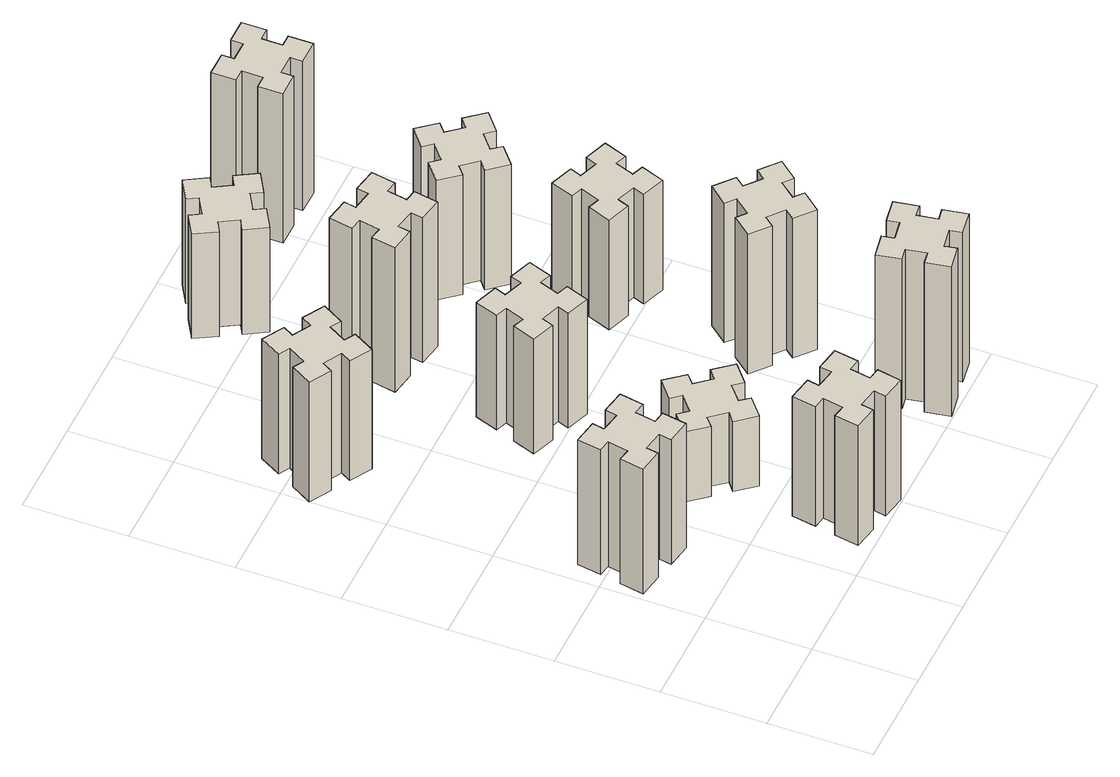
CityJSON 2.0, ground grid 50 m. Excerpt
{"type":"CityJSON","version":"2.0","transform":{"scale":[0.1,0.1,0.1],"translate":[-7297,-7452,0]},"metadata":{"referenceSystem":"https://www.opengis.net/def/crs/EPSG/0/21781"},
"CityObjects":{
"building1":{"type":"Building","attributes":{"class":"1000","function":"1000","usage":"1000","yearOfConstruction":2016,"roofType":"1000","measuredHeight":75,"storeysAboveGround":30,"storeysBelowGround":0},"geometry":[{"type":"Solid","lod":"1","boundaries":[[[[0,1,2,3,4,5,6,7,8,9,10,11,12,13,14,15,16,17,18,19]],[[17,16,20,21]],[[16,15,22,20]],[[15,14,23,22]],[[14,13,24,23]],[[13,12,25,24]],[[12,11,26,25]],[[11,10,27,26]],[[10,9,28,27]],[[9,8,29,28]],[[8,7,30,29]],[[7,6,31,30]],[[6,5,32,31]],[[5,4,33,32]],[[4,3,34,33]],[[3,2,35,34]],[[2,1,36,35]],[[1,0,37,36]],[[0,19,38,37]],[[19,18,39,38]],[[18,17,21,39]],[[24,25,26,27,28,29,30,31,32,33,34,35,36,37,38,39,21,20,22,23]]]]}]},
"building2":{"type":"Building","attributes":{"class":"1000","function":"1000","usage":"1000","yearOfConstruction":2016,"roofType":"1000","measuredHeight":72,"storeysAboveGround":30,"storeysBelowGround":0},"geometry":[{"type":"Solid","lod":"1","boundaries":[[[[40,41,42,43,44,45,46,47,48,49,50,51,52,53,54,55,56,57,58,59]],[[57,56,60,61]],[[56,55,62,60]],[[55,54,63,62]],[[54,53,64,63]],[[53,52,65,64]],[[52,51,66,65]],[[51,50,67,66]],[[50,49,68,67]],[[49,48,69,68]],[[48,47,70,69]],[[47,46,71,70]],[[46,45,72,71]],[[45,44,73,72]],[[44,43,74,73]],[[43,42,75,74]],[[42,41,76,75]],[[41,40,77,76]],[[40,59,78,77]],[[59,58,79,78]],[[58,57,61,79]],[[64,65,66,67,68,69,70,71,72,73,74,75,76,77,78,79,61,60,62,63]]]]}]},
"building3":{"type":"Building","attributes":{"class":"1000","function":"1000","usage":"1000","yearOfConstruction":2016,"roofType":"1000","measuredHeight":72,"storeysAboveGround":30,"storeysBelowGround":0},"geometry":[{"type":"Solid","lod":"1","boundaries":[[[[80,81,82,83,84,85,86,87,88,89,90,91,92,93,94,95,96,97,98,99]],[[97,96,100,101]],[[96,95,102,100]],[[95,94,103,102]],[[94,93,104,103]],[[93,92,105,104]],[[92,91,106,105]],[[91,90,107,106]],[[90,89,108,107]],[[89,88,109,108]],[[88,87,110,109]],[[87,86,111,110]],[[86,85,112,111]],[[85,84,113,112]],[[84,83,114,113]],[[83,82,115,114]],[[82,81,116,115]],[[81,80,117,116]],[[80,99,118,117]],[[99,98,119,118]],[[98,97,101,119]],[[104,105,106,107,108,109,110,111,112,113,114,115,116,117,118,119,101,100,102,103]]]]}]},
"building4":{"type":"Building","attributes":{"class":"1000","function":"1000","usage":"1000","yearOfConstruction":2016,"roofType":"1000","measuredHeight":42,"storeysAboveGround":30,"storeysBelowGround":0},"geometry":[{"type":"Solid","lod":"1","boundaries":[[[[120,121,122,123,124,125,126,127,128,129,130,131,132,133,134,135,136,137,138,139]],[[137,136,140,141]],[[136,135,142,140]],[[135,134,143,142]],[[134,133,144,143]],[[133,132,145,144]],[[132,131,146,145]],[[131,130,147,146]],[[130,129,148,147]],[[129,128,149,148]],[[128,127,150,149]],[[127,126,151,150]],[[126,125,152,151]],[[125,124,153,152]],[[124,123,154,153]],[[123,122,155,154]],[[122,121,156,155]],[[121,120,157,156]],[[120,139,158,157]],[[139,138,159,158]],[[138,137,141,159]],[[144,145,146,147,148,149,150,151,152,153,154,155,156,157,158,159,141,140,142,143]]]]}]},
"building5":{"type":"Building","attributes":{"class":"1000","function":"1000","usage":"1000","yearOfConstruction":2016,"roofType":"1000","measuredHeight":69,"storeysAboveGround":30,"storeysBelowGround":0},"geometry":[{"type":"Solid","lod":"1","boundaries":[[[[160,161,162,163,164,165,166,167,168,169,170,171,172,173,174,175,176,177,178,179]],[[177,176,180,181]],[[176,175,182,180]],[[175,174,183,182]],[[174,173,184,183]],[[173,172,185,184]],[[172,171,186,185]],[[171,170,187,186]],[[170,169,188,187]],[[169,168,189,188]],[[168,167,190,189]],[[167,166,191,190]],[[166,165,192,191]],[[165,164,193,192]],[[164,163,194,193]],[[163,162,195,194]],[[162,161,196,195]],[[161,160,197,196]],[[160,179,198,197]],[[179,178,199,198]],[[178,177,181,199]],[[184,185,186,187,188,189,190,191,192,193,194,195,196,197,198,199,181,180,182,183]]]]}]},
"building6":{"type":"Building","attributes":{"class":"1000","function":"1000","usage":"1000","yearOfConstruction":2016,"roofType":"1000","measuredHeight":87,"storeysAboveGround":30,"storeysBelowGround":0},"geometry":[{"type":"Solid","lod":"1","boundaries":[[[[200,201,202,203,204,205,206,207,208,209,210,211,212,213,214,215,216,217,218,219]],[[217,216,220,221]],[[216,215,222,220]],[[215,214,223,222]],[[214,213,224,223]],[[213,212,225,224]],[[212,211,226,225]],[[211,210,227,226]],[[210,209,228,227]],[[209,208,229,228]],[[208,207,230,229]],[[207,206,231,230]],[[206,205,232,231]],[[205,204,233,232]],[[204,203,234,233]],[[203,202,235,234]],[[202,201,236,235]],[[201,200,237,236]],[[200,219,238,237]],[[219,218,239,238]],[[218,217,221,239]],[[224,225,226,227,228,229,230,231,232,233,234,235,236,237,238,239,221,220,222,223]]]]}]},
"building7":{"type":"Building","attributes":{"class":"1000","function":"1000","usage":"1000","yearOfConstruction":2016,"roofType":"1000","measuredHeight":90,"storeysAboveGround":30,"storeysBelowGround":0},"geometry":[{"type":"Solid","lod":"1","boundaries":[[[[240,241,242,243,244,245,246,247,248,249,250,251,252,253,254,255,256,257,258,259]],[[257,256,260,261]],[[256,255,262,260]],[[255,254,263,262]],[[254,253,264,263]],[[253,252,265,264]],[[252,251,266,265]],[[251,250,267,266]],[[250,249,268,267]],[[249,248,269,268]],[[248,247,270,269]],[[247,246,271,270]],[[246,245,272,271]],[[245,244,273,272]],[[244,243,274,273]],[[243,242,275,274]],[[242,241,276,275]],[[241,240,277,276]],[[240,259,278,277]],[[259,258,279,278]],[[258,257,261,279]],[[264,265,266,267,268,269,270,271,272,273,274,275,276,277,278,279,261,260,262,263]]]]}]},
"building8":{"type":"Building","attributes":{"class":"1000","function":"1000","usage":"1000","yearOfConstruction":2016,"roofType":"1000","measuredHeight":63,"storeysAboveGround":30,"storeysBelowGround":0},"geometry":[{"type":"Solid","lod":"1","boundaries":[[[[280,281,282,283,284,285,286,287,288,289,290,291,292,293,294,295,296,297,298,299]],[[297,296,300,301]],[[296,295,302,300]],[[295,294,303,302]],[[294,293,304,303]],[[293,292,305,304]],[[292,291,306,305]],[[291,290,307,306]],[[290,289,308,307]],[[289,288,309,308]],[[288,287,310,309]],[[287,286,311,310]],[[286,285,312,311]],[[285,284,313,312]],[[284,283,314,313]],[[283,282,315,314]],[[282,281,316,315]],[[281,280,317,316]],[[280,299,318,317]],[[299,298,319,318]],[[298,297,301,319]],[[304,305,306,307,308,309,310,311,312,313,314,315,316,317,318,319,301,300,302,303]]]]}]},
"building9":{"type":"Building","attributes":{"class":"1000","function":"1000","usage":"1000","yearOfConstruction":2016,"roofType":"1000","measuredHeight":84,"storeysAboveGround":30,"storeysBelowGround":0},"geometry":[{"type":"Solid","lod":"1","boundaries":[[[[320,321,322,323,324,325,326,327,328,329,330,331,332,333,334,335,336,337,338,339]],[[337,336,340,341]],[[336,335,342,340]],[[335,334,343,342]],[[334,333,344,343]],[[333,332,345,344]],[[332,331,346,345]],[[331,330,347,346]],[[330,329,348,347]],[[329,328,349,348]],[[328,327,350,349]],[[327,326,351,350]],[[326,325,352,351]],[[325,324,353,352]],[[324,323,354,353]],[[323,322,355,354]],[[322,321,356,355]],[[321,320,357,356]],[[320,339,358,357]],[[339,338,359,358]],[[338,337,341,359]],[[344,345,346,347,348,349,350,351,352,353,354,355,356,357,358,359,341,340,342,343]]]]}]},
"building10":{"type":"Building","attributes":{"class":"1000","function":"1000","usage":"1000","yearOfConstruction":2016,"roofType":"1000","measuredHeight":66,"storeysAboveGround":30,"storeysBelowGround":0},"geometry":[{"type":"Solid","lod":"1","boundaries":[[[[360,361,362,363,364,365,366,367,368,369,370,371,372,373,374,375,376,377,378,379]],[[377,376,380,381]],[[376,375,382,380]],[[375,374,383,382]],[[374,373,384,383]],[[373,372,385,384]],[[372,371,386,385]],[[371,370,387,386]],[[370,369,388,387]],[[369,368,389,388]],[[368,367,390,389]],[[367,366,391,390]],[[366,365,392,391]],[[365,364,393,392]],[[364,363,394,393]],[[363,362,395,394]],[[362,361,396,395]],[[361,360,397,396]],[[360,379,398,397]],[[379,378,399,398]],[[378,377,381,399]],[[384,385,386,387,388,389,390,391,392,393,394,395,396,397,398,399,381,380,382,383]]]]}]},
"building11":{"type":"Building","attributes":{"class":"1000","function":"1000","usage":"1000","yearOfConstruction":2016,"roofType":"1000","measuredHeight":72,"storeysAboveGround":30,"storeysBelowGround":0},"geometry":[{"type":"Solid","lod":"1","boundaries":[[[[400,401,402,403,404,405,406,407,408,409,410,411,412,413,414,415,416,417,418,419]],[[417,416,420,421]],[[416,415,422,420]],[[415,414,423,422]],[[414,413,424,423]],[[413,412,425,424]],[[412,411,426,425]],[[411,410,427,426]],[[410,409,428,427]],[[409,408,429,428]],[[408,407,430,429]],[[407,406,431,430]],[[406,405,432,431]],[[405,404,433,432]],[[404,403,434,433]],[[403,402,435,434]],[[402,401,436,435]],[[401,400,437,436]],[[400,419,438,437]],[[419,418,439,438]],[[418,417,421,439]],[[424,425,426,427,428,429,430,431,432,433,434,435,436,437,438,439,421,420,422,423]]]]}]},
"building12":{"type":"Building","attributes":{"class":"1000","function":"1000","usage":"1000","yearOfConstruction":2016,"roofType":"1000","measuredHeight":90,"storeysAboveGround":30,"storeysBelowGround":0},"geometry":[{"type":"Solid","lod":"1","boundaries":[[[[440,441,442,443,444,445,446,447,448,449,450,451,452,453,454,455,456,457,458,459]],[[457,456,460,461]],[[456,455,462,460]],[[455,454,463,462]],[[454,453,464,463]],[[453,452,465,464]],[[452,451,466,465]],[[451,450,467,466]],[[450,449,468,467]],[[449,448,469,468]],[[448,447,470,469]],[[447,446,471,470]],[[446,445,472,471]],[[445,444,473,472]],[[444,443,474,473]],[[443,442,475,474]],[[442,441,476,475]],[[441,440,477,476]],[[440,459,478,477]],[[459,458,479,478]],[[458,457,461,479]],[[464,465,466,467,468,469,470,471,472,473,474,475,476,477,478,479,461,460,462,463]]]]}]}
},
"vertices":[
[335,877,0],[352,975,0],[411,965,0],[432,1083,0],[314,1104,0],[304,1045,0],[205,1062,0],[216,1121,0],[97,1142,0],[77,1024,0],[136,1014,0],[118,915,0],[59,926,0],[38,807,0],[157,787,0],[167,846,0],[265,828,0],[255,769,0],[373,748,0],[394,867,0],[265,828,750],[255,769,750],[167,846,750],[157,787,750],[38,807,750],[59,926,750],[118,915,750],[136,1014,750],[77,1024,750],[97,1142,750],[216,1121,750],[205,1062,750],[304,1045,750],[314,1104,750],[432,1083,750],[411,965,750],[352,975,750],[335,877,750],[394,867,750],[373,748,750],
[776,274,0],[758,175,0],[699,186,0],[678,67,0],[797,47,0],[807,106,0],[905,88,0],[895,29,0],[1013,8,0],[1034,127,0],[975,137,0],[992,235,0],[1051,225,0],[1072,343,0],[954,364,0],[944,305,0],[845,322,0],[856,381,0],[737,402,0],[717,284,0],[845,322,720],[856,381,720],[944,305,720],[954,364,720],[1072,343,720],[1051,225,720],[992,235,720],[975,137,720],[1034,127,720],[1013,8,720],[895,29,720],[905,88,720],[807,106,720],[797,47,720],[678,67,720],[699,186,720],[758,175,720],[776,274,720],[717,284,720],[737,402,720],
[306,2327,0],[356,2414,0],[408,2384,0],[468,2488,0],[364,2548,0],[334,2496,0],[247,2546,0],[277,2598,0],[173,2658,0],[113,2554,0],[165,2524,0],[115,2437,0],[63,2467,0],[3,2363,0],[107,2303,0],[137,2355,0],[224,2305,0],[194,2253,0],[298,2193,0],[358,2297,0],[224,2305,720],[194,2253,720],[137,2355,720],[107,2303,720],[3,2363,720],[63,2467,720],[115,2437,720],[165,2524,720],[113,2554,720],[173,2658,720],[277,2598,720],[247,2546,720],[334,2496,720],[364,2548,720],[468,2488,720],[408,2384,720],[356,2414,720],[306,2327,720],[358,2297,720],[298,2193,720],
[843,962,0],[766,897,0],[728,943,0],[636,866,0],[713,774,0],[759,813,0],[823,736,0],[777,698,0],[854,606,0],[946,683,0],[908,729,0],[984,793,0],[1023,747,0],[1115,824,0],[1038,916,0],[992,878,0],[927,954,0],[973,993,0],[896,1085,0],[804,1008,0],[927,954,420],[973,993,420],[992,878,420],[1038,916,420],[1115,824,420],[1023,747,420],[984,793,420],[908,729,420],[946,683,420],[854,606,420],[777,698,420],[823,736,420],[759,813,420],[713,774,420],[636,866,420],[728,943,420],[766,897,420],[843,962,420],[804,1008,420],[896,1085,420],
[962,1601,0],[996,1695,0],[1052,1674,0],[1093,1787,0],[980,1828,0],[960,1772,0],[866,1806,0],[887,1862,0],[774,1903,0],[733,1790,0],[789,1770,0],[755,1676,0],[699,1697,0],[657,1584,0],[770,1543,0],[791,1599,0],[885,1565,0],[864,1509,0],[977,1467,0],[1018,1580,0],[885,1565,690],[864,1509,690],[791,1599,690],[770,1543,690],[657,1584,690],[699,1697,690],[755,1676,690],[789,1770,690],[733,1790,690],[774,1903,690],[887,1862,690],[866,1806,690],[960,1772,690],[980,1828,690],[1093,1787,690],[1052,1674,690],[996,1695,690],[962,1601,690],[1018,1580,690],[977,1467,690],
[876,2494,0],[858,2395,0],[799,2406,0],[778,2287,0],[897,2267,0],[907,2326,0],[1005,2308,0],[995,2249,0],[1113,2228,0],[1134,2347,0],[1075,2357,0],[1092,2455,0],[1151,2445,0],[1172,2563,0],[1054,2584,0],[1044,2525,0],[945,2542,0],[956,2601,0],[837,2622,0],[817,2504,0],[945,2542,870],[956,2601,870],[1044,2525,870],[1054,2584,870],[1172,2563,870],[1151,2445,870],[1092,2455,870],[1075,2357,870],[1134,2347,870],[1113,2228,870],[995,2249,870],[1005,2308,870],[907,2326,870],[897,2267,870],[778,2287,870],[799,2406,870],[858,2395,870],[876,2494,870],[817,2504,870],[837,2622,870],
[1745,322,0],[1647,305,0],[1637,364,0],[1518,343,0],[1539,225,0],[1598,235,0],[1616,137,0],[1557,127,0],[1577,8,0],[1696,29,0],[1685,88,0],[1784,106,0],[1794,47,0],[1912,67,0],[1891,186,0],[1832,175,0],[1815,274,0],[1874,284,0],[1853,402,0],[1735,381,0],[1815,274,900],[1874,284,900],[1832,175,900],[1891,186,900],[1912,67,900],[1794,47,900],[1784,106,900],[1685,88,900],[1696,29,900],[1577,8,900],[1557,127,900],[1616,137,900],[1598,235,900],[1539,225,900],[1518,343,900],[1637,364,900],[1647,305,900],[1745,322,900],[1735,381,900],[1853,402,900],
[1096,3177,0],[1046,3264,0],[1098,3294,0],[1038,3398,0],[934,3338,0],[964,3286,0],[877,3236,0],[847,3288,0],[743,3228,0],[803,3124,0],[855,3154,0],[905,3067,0],[853,3037,0],[913,2933,0],[1017,2993,0],[987,3045,0],[1074,3095,0],[1104,3043,0],[1208,3103,0],[1148,3207,0],[1074,3095,630],[1104,3043,630],[987,3045,630],[1017,2993,630],[913,2933,630],[853,3037,630],[905,3067,630],[855,3154,630],[803,3124,630],[743,3228,630],[847,3288,630],[877,3236,630],[964,3286,630],[934,3338,630],[1038,3398,630],[1098,3294,630],[1046,3264,630],[1096,3177,630],[1148,3207,630],[1208,3103,630],
[1767,836,0],[1832,913,0],[1878,874,0],[1955,966,0],[1863,1043,0],[1824,997,0],[1748,1062,0],[1786,1108,0],[1694,1185,0],[1617,1093,0],[1663,1054,0],[1599,978,0],[1553,1016,0],[1476,924,0],[1568,847,0],[1606,893,0],[1683,829,0],[1644,783,0],[1736,706,0],[1813,798,0],[1683,829,840],[1644,783,840],[1606,893,840],[1568,847,840],[1476,924,840],[1553,1016,840],[1599,978,840],[1663,1054,840],[1617,1093,840],[1694,1185,840],[1786,1108,840],[1748,1062,840],[1824,997,840],[1863,1043,840],[1955,966,840],[1878,874,840],[1832,913,840],[1767,836,840],[1813,798,840],[1736,706,840],
[1800,1772,0],[1706,1806,0],[1727,1862,0],[1614,1903,0],[1573,1790,0],[1629,1770,0],[1595,1676,0],[1539,1697,0],[1497,1584,0],[1610,1543,0],[1631,1599,0],[1725,1565,0],[1704,1509,0],[1817,1467,0],[1858,1580,0],[1802,1601,0],[1836,1695,0],[1892,1674,0],[1933,1787,0],[1820,1828,0],[1836,1695,660],[1892,1674,660],[1802,1601,660],[1858,1580,660],[1817,1467,660],[1704,1509,660],[1725,1565,660],[1631,1599,660],[1610,1543,660],[1497,1584,660],[1539,1697,660],[1595,1676,660],[1629,1770,660],[1573,1790,660],[1614,1903,660],[1727,1862,660],[1706,1806,660],[1800,1772,660],[1820,1828,660],[1933,1787,660],
[1499,2293,0],[1563,2216,0],[1517,2178,0],[1594,2086,0],[1686,2163,0],[1648,2209,0],[1724,2273,0],[1763,2227,0],[1855,2304,0],[1778,2396,0],[1732,2358,0],[1667,2434,0],[1713,2473,0],[1636,2565,0],[1544,2488,0],[1583,2442,0],[1506,2377,0],[1468,2423,0],[1376,2346,0],[1453,2254,0],[1506,2377,720],[1468,2423,720],[1583,2442,720],[1544,2488,720],[1636,2565,720],[1713,2473,720],[1667,2434,720],[1732,2358,720],[1778,2396,720],[1855,2304,720],[1763,2227,720],[1724,2273,720],[1648,2209,720],[1686,2163,720],[1594,2086,720],[1517,2178,720],[1563,2216,720],[1499,2293,720],[1453,2254,720],[1376,2346,720],
[1565,3155,0],[1665,3155,0],[1665,3095,0],[1785,3095,0],[1785,3215,0],[1725,3215,0],[1725,3315,0],[1785,3315,0],[1785,3435,0],[1665,3435,0],[1665,3375,0],[1565,3375,0],[1565,3435,0],[1445,3435,0],[1445,3315,0],[1505,3315,0],[1505,3215,0],[1445,3215,0],[1445,3095,0],[1565,3095,0],[1505,3215,900],[1445,3215,900],[1505,3315,900],[1445,3315,900],[1445,3435,900],[1565,3435,900],[1565,3375,900],[1665,3375,900],[1665,3435,900],[1785,3435,900],[1785,3315,900],[1725,3315,900],[1725,3215,900],[1785,3215,900],[1785,3095,900],[1665,3095,900],[1665,3155,900],[1565,3155,900],[1565,3095,900],[1445,3095,900]
]}
